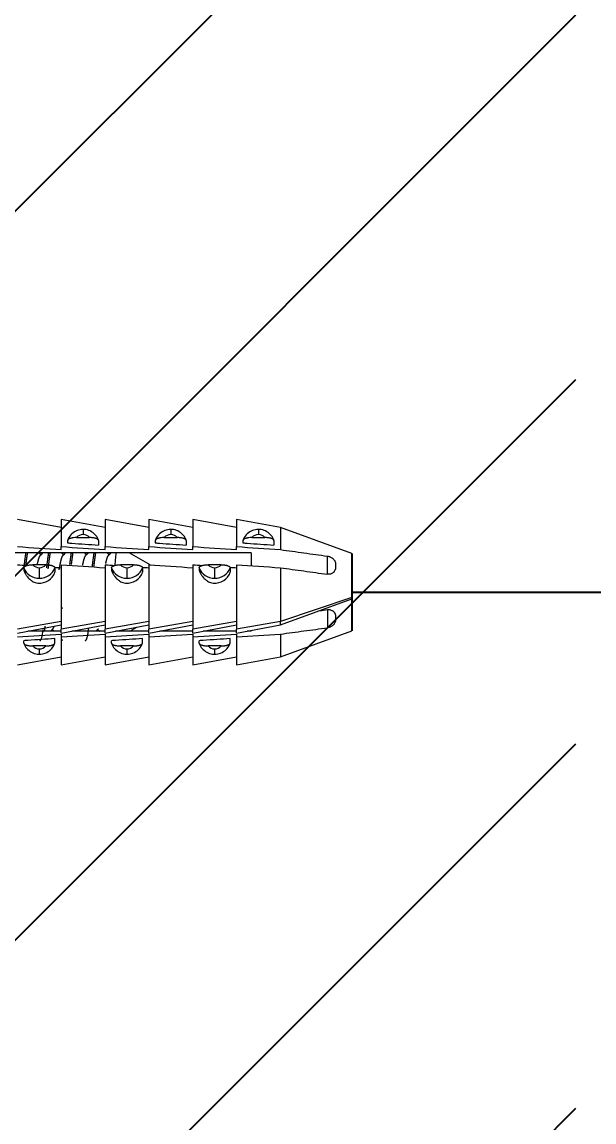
# Model space of a CAD drawing. Header units: millimetres. Extents: x 2433 to 4809, y -10272 to -6912.
# Drawn here: x 4404.2 to 4439.5, y -8246.1 to -8178.3 of the extents above; entities that cross this region are included whole.
import ezdxf

# ---------------------------------------------------------------- set-up
doc = ezdxf.new("R2010")
doc.units = ezdxf.units.MM
doc.layers.add('DIM', color=3, linetype='Continuous', lineweight=13)
doc.layers.add('hatch', color=2, linetype='Continuous')
doc.styles.add('ARIAL', font='arial.ttf')
doc.dimstyles.get("Standard").update_dxf_attribs({"dimtxt": 15, "dimasz": 15, "dimexe": 0.18, "dimexo": 0.0625, "dimgap": 4, "dimtad": 0, "dimtih": 1, "dimtoh": 1, "dimdec": 1, "dimdsep": 46, "dimtxsty": 'ARIAL', "dimcen": 0, "dimclrd": 3, "dimclre": 3, "dimclrt": 3, "dimadec": 0, "dimazin": 0, "dimtfac": 1, "dimtdec": 1, "dimtofl": 0, "dimtmove": 0, "dimatfit": 3, "dimfxl": 1, "dimtolj": 1, "dimtzin": 0, "dimarcsym": 0})

# ---------------------------------------------------------------- blocks, each defined once
blk = doc.blocks.new('*D51')
at = {"layer": 'Defpoints', "color": 0, "transparency": 16777216}
for p in [(4424.561, -8213.415), (4374.659, -9105.467), (4571.19, -9105.467)]:
    blk.add_point(p, dxfattribs=at)
at = {"layer": 'DIM', "color": 3, "lineweight": -2, "transparency": 16777216}
for p, q in [((4424.624, -8213.415), (4571.37, -8213.415)), ((4571.19, -8231.415), (4571.19, -8645.251)), ((4571.19, -9087.467), (4571.19, -8673.632)), ((4374.721, -9105.467), (4571.37, -9105.467))]:
    blk.add_line(p, q, dxfattribs=at)
at = {"layer": 'DIM', "color": 3, "transparency": 16777216}
for points in [[(4568.19, -8231.415), (4574.19, -8231.415), (4571.19, -8213.415)], [(4568.19, -9087.467), (4574.19, -9087.467), (4571.19, -9105.467)]]:
    blk.add_solid(points, dxfattribs=at)
at = {"layer": 'DIM', "color": 3, "transparency": 16777216, "insert": (4571.19, -8659.441), "char_height": 18, "attachment_point": 5, "style": 'ARIAL'}
blk.add_mtext('\\A1;892', dxfattribs=at)

msp = doc.modelspace()

# ---------------------------------------------------------------- hatches: boundary and pattern name
at = {"layer": 'hatch'}
h = msp.add_hatch(dxfattribs=at)
h.set_pattern_fill('ANSI31', color=256, scale=5)
h.set_pattern_definition([(45, (-10748.396, -4416.275), (-11.22532, 11.22532), [])])
h.paths.add_polyline_path([(4388.361, -9950.155), (4438.361, -9950.155), (4438.361, -7879.589), (4388.361, -7879.589)])

# ---------------------------------------------------------------- linework, layer by layer
at = {"linetype": 'Continuous', "lineweight": 18, "extrusion": (-1, -2.22045e-16, 0)}
for p, q in [((4406.661, -8209.437), (4403.961, -8208.937)), ((4406.661, -8208.937), (4406.661, -8210.612)), ((4409.361, -8209.437), (4406.661, -8208.937)), ((4409.361, -8208.937), (4409.361, -8210.612)), ((4412.061, -8209.437), (4409.361, -8208.937)), ((4412.061, -8208.937), (4412.061, -8210.612)), ((4414.761, -8209.437), (4412.061, -8208.937)), ((4414.761, -8208.937), (4414.761, -8210.612)), ((4417.461, -8209.437), (4414.761, -8208.937)), ((4417.461, -8208.937), (4417.461, -8210.612)), ((4420.161, -8209.437), (4417.461, -8208.937)), ((4420.161, -8209.437), (4420.161, -8210.799)), ((4424.561, -8211.037), (4420.161, -8209.437)), ((4407.611, -8210.057), (4408.411, -8210.057)), ((4413.011, -8210.057), (4413.811, -8210.057)), ((4418.411, -8210.057), (4419.211, -8210.057)), ((4406.661, -8210.799), (4406.661, -8210.612)), ((4407.057, -8210.241), (4407.057, -8210.385)), ((4408.965, -8210.241), (4408.965, -8210.52)), ((4409.361, -8210.799), (4409.361, -8210.612)), ((4412.061, -8210.799), (4412.061, -8210.612)), ((4412.457, -8210.241), (4412.457, -8210.385)), ((4414.365, -8210.241), (4414.365, -8210.52)), ((4414.761, -8210.799), (4414.761, -8210.612)), ((4417.461, -8210.799), (4417.461, -8210.612)), ((4417.857, -8210.241), (4417.857, -8210.385)), ((4419.765, -8210.241), (4419.765, -8210.52)), ((4418.361, -8210.987), (4395.361, -8210.987)), ((4412.143, -8211.734), (4410.85, -8210.987)), ((4418.361, -8210.987), (4418.361, -8211.79)), ((4424.561, -8213.739), (4424.561, -8211.037)), ((4404.357, -8211.915), (4404.357, -8212.059)), ((4405.711, -8211.731), (4404.911, -8211.731)), ((4406.265, -8211.915), (4406.265, -8212.194)), ((4406.661, -8211.728), (4406.661, -8215.692)), ((4409.361, -8211.728), (4409.361, -8215.692)), ((4409.757, -8211.915), (4409.757, -8212.059)), ((4411.111, -8211.731), (4410.311, -8211.731)), ((4411.665, -8211.915), (4411.665, -8212.194)), ((4412.061, -8211.728), (4412.061, -8215.692)), ((4414.761, -8211.728), (4414.761, -8215.692)), ((4415.157, -8211.915), (4415.157, -8212.059)), ((4416.511, -8211.731), (4415.711, -8211.731)), ((4417.065, -8211.915), (4417.065, -8212.194)), ((4417.461, -8211.728), (4417.461, -8215.692)), ((4420.161, -8211.915), (4420.161, -8215.227)), ((4423.561, -8211.697), (4423.561, -8211.883)), ((4420.161, -8215.437), (4424.561, -8213.837)), ((4424.561, -8213.739), (4424.561, -8213.837)), ((4424.561, -8215.793), (4424.561, -8213.837)), ((4403.961, -8215.937), (4406.661, -8215.437)), ((4406.661, -8215.937), (4409.361, -8215.437)), ((4409.361, -8215.937), (4412.061, -8215.437)), ((4412.061, -8215.937), (4414.761, -8215.437)), ((4414.761, -8215.937), (4417.461, -8215.437)), ((4417.461, -8215.937), (4420.161, -8215.437)), ((4420.161, -8215.437), (4420.161, -8215.227)), ((4423.561, -8214.927), (4423.561, -8215.113)), ((4406.661, -8215.818), (4404.606, -8215.818)), ((4406.661, -8215.937), (4406.661, -8215.692)), ((4406.661, -8216), (4406.661, -8216.181)), ((4406.661, -8216.181), (4406.661, -8217.893)), ((4409.361, -8215.818), (4407.305, -8215.818)), ((4409.361, -8215.937), (4409.361, -8215.692)), ((4409.361, -8216), (4409.361, -8216.181)), ((4409.361, -8216.181), (4409.361, -8217.893)), ((4412.061, -8215.818), (4410.005, -8215.818)), ((4410.894, -8215.818), (4411.313, -8215.576)), ((4412.061, -8215.937), (4412.061, -8215.692)), ((4412.061, -8216), (4412.061, -8216.181)), ((4412.061, -8216.181), (4412.061, -8217.893)), ((4414.761, -8215.818), (4412.705, -8215.818)), ((4414.761, -8215.937), (4414.761, -8215.692)), ((4414.761, -8216), (4414.761, -8216.181)), ((4414.761, -8216.181), (4414.761, -8217.893)), ((4417.461, -8215.818), (4415.405, -8215.818)), ((4417.461, -8215.937), (4417.461, -8215.692)), ((4417.461, -8216), (4417.461, -8216.181)), ((4417.461, -8216.181), (4417.461, -8217.893)), ((4418.361, -8215.818), (4418.105, -8215.818)), ((4418.361, -8215.818), (4418.361, -8215.77)), ((4420.161, -8217.393), (4424.561, -8215.793)), ((4420.161, -8216), (4420.161, -8217.393)), ((4404.357, -8216.551), (4404.357, -8216.411)), ((4405.711, -8216.729), (4404.911, -8216.729)), ((4406.265, -8216.551), (4406.265, -8216.28)), ((4409.757, -8216.551), (4409.757, -8216.411)), ((4411.111, -8216.729), (4410.311, -8216.729)), ((4411.665, -8216.551), (4411.665, -8216.28)), ((4415.157, -8216.551), (4415.157, -8216.411)), ((4416.511, -8216.729), (4415.711, -8216.729)), ((4417.065, -8216.551), (4417.065, -8216.28)), ((4403.961, -8217.893), (4406.661, -8217.393)), ((4406.661, -8217.893), (4409.361, -8217.393)), ((4409.361, -8217.893), (4412.061, -8217.393)), ((4412.061, -8217.893), (4414.761, -8217.393)), ((4414.761, -8217.893), (4417.461, -8217.393)), ((4417.461, -8217.893), (4420.161, -8217.393))]:
    msp.add_line(p, q, dxfattribs=at)
at = {"linetype": 'Continuous', "lineweight": 13, "extrusion": (-1, -2.22045e-16, 0)}
for p, q in [((4408.011, -8209.555), (4408.011, -8209.871)), ((4413.411, -8209.555), (4413.411, -8209.871)), ((4418.811, -8209.555), (4418.811, -8209.871)), ((4423.061, -8212.315), (4423.061, -8211.199)), ((4405.311, -8211.917), (4405.311, -8212.566)), ((4410.711, -8211.917), (4410.711, -8212.566)), ((4416.111, -8211.917), (4416.111, -8212.566)), ((4424.561, -8213.739), (4420.161, -8215.227)), ((4423.061, -8214.491), (4423.061, -8215.613)), ((4406.661, -8215.227), (4403.961, -8215.692)), ((4409.361, -8215.227), (4406.661, -8215.692)), ((4412.061, -8215.227), (4409.361, -8215.692)), ((4414.761, -8215.227), (4412.061, -8215.692)), ((4417.461, -8215.227), (4414.761, -8215.692)), ((4420.161, -8215.227), (4417.461, -8215.692)), ((4405.311, -8216.916), (4405.311, -8217.238)), ((4410.711, -8216.916), (4410.711, -8217.238)), ((4416.111, -8216.916), (4416.111, -8217.238))]:
    msp.add_line(p, q, dxfattribs=at)
at = {"color": 6}
msp.add_line((4424.561, -8211.037), (4424.561, -8215.793), dxfattribs=at)
at = {"linetype": 'Continuous', "lineweight": 13}
for centre, major_axis, ratio, start_param, end_param in [((4408.011, -8210.336), (-0.5, 0), 0.930053, 4.712389, 5.639684), ((4408.011, -8210.336), (-0.5, 0), 0.930053, 3.785094, 4.712389), ((4413.411, -8210.336), (-0.5, 0), 0.930053, 4.712389, 5.639684), ((4413.411, -8210.336), (-0.5, 0), 0.930053, 3.785094, 4.712389), ((4418.811, -8210.336), (-0.5, 0), 0.930053, 4.712389, 5.639684), ((4418.811, -8210.336), (-0.5, 0), 0.930053, 3.785094, 4.712389), ((4405.311, -8211.452), (-0.5, 0), 0.930053, 0.643501, 1.570796), ((4405.311, -8211.452), (-0.5, 0), 0.930053, 1.570796, 2.498092), ((4410.711, -8211.452), (-0.5, 0), 0.930053, 0.643501, 1.570796), ((4410.711, -8211.452), (-0.5, 0), 0.930053, 1.570796, 2.498092), ((4416.111, -8211.452), (-0.5, 0), 0.930053, 0.643501, 1.570796), ((4416.111, -8211.452), (-0.5, 0), 0.930053, 1.570796, 2.498092), ((4405.311, -8216.449), (0.5, 0), 0.934495, 3.785094, 4.712389), ((4405.311, -8216.449), (0.5, 0), 0.934495, 4.712389, 5.639684), ((4410.711, -8216.449), (0.5, 0), 0.934495, 3.785094, 4.712389), ((4410.711, -8216.449), (0.5, 0), 0.934495, 4.712389, 5.639684), ((4416.111, -8216.449), (0.5, 0), 0.934495, 3.785094, 4.712389), ((4416.111, -8216.449), (0.5, 0), 0.934495, 4.712389, 5.639684)]:
    msp.add_ellipse(centre, major_axis=major_axis, ratio=ratio, start_param=start_param, end_param=end_param, dxfattribs=at)
at = {"linetype": 'Continuous', "lineweight": 18}
for centre, major_axis, start_param, end_param in [((4405.311, -8211.636), (1, 0), 3.446285, 4.712389), ((4405.311, -8211.636), (1, 0), 4.712389, 5.978493), ((4410.711, -8211.636), (1, 0), 3.446285, 4.712389), ((4410.711, -8211.636), (1, 0), 4.712389, 5.978493), ((4416.111, -8211.636), (1, 0), 3.446285, 4.712389), ((4416.111, -8211.636), (1, 0), 4.712389, 5.978493), ((4405.311, -8211.93), (-1, 0), 1.316173, 2.673058), ((4410.711, -8211.93), (-1, 0), 1.316173, 2.673058), ((4416.111, -8211.93), (-1, 0), 1.316173, 2.673058)]:
    msp.add_ellipse(centre, major_axis=major_axis, ratio=0.930053, start_param=start_param, end_param=end_param, dxfattribs=at)
for points, knots in [([(4407.611, -8210.057), (4407.542, -8210.057), (4407.473, -8210.06), (4407.391, -8210.07), (4407.375, -8210.073), (4407.343, -8210.078), (4407.312, -8210.084), (4407.282, -8210.09), (4407.261, -8210.096), (4407.254, -8210.098), (4407.24, -8210.102), (4407.234, -8210.104), (4407.201, -8210.114), (4407.177, -8210.123), (4407.146, -8210.139), (4407.136, -8210.144), (4407.122, -8210.152), (4407.118, -8210.155), (4407.11, -8210.161), (4407.106, -8210.163), (4407.088, -8210.178), (4407.076, -8210.19), (4407.065, -8210.209), (4407.062, -8210.215), (4407.058, -8210.228), (4407.057, -8210.234), (4407.057, -8210.241)], [0, 0, 0, 0, 0.25, 0.25, 0.3125, 0.3125, 0.375, 0.4375, 0.4375, 0.46875, 0.46875, 0.5, 0.5, 0.625, 0.625, 0.6875, 0.6875, 0.71875, 0.71875, 0.75, 0.75, 0.875, 0.875, 0.9375, 0.9375, 1, 1, 1, 1]), ([(4408.011, -8209.555), (4407.88, -8209.556), (4407.633, -8209.601), (4407.298, -8209.806), (4407.126, -8210.047), (4407.069, -8210.196), (4407.058, -8210.227)], [0, 0, 0, 0, 0.300257, 0.610351, 0.919568, 1, 1, 1, 1]), ([(4408.964, -8210.227), (4408.925, -8210.113), (4408.814, -8209.91), (4408.535, -8209.671), (4408.246, -8209.569), (4408.068, -8209.555), (4408.011, -8209.555)], [0, 0, 0, 0, 0.280795, 0.569643, 0.864674, 1, 1, 1, 1]), ([(4408.965, -8210.241), (4408.965, -8210.228), (4408.961, -8210.215), (4408.95, -8210.196), (4408.946, -8210.19), (4408.934, -8210.178), (4408.928, -8210.172), (4408.906, -8210.155), (4408.888, -8210.144), (4408.862, -8210.131), (4408.856, -8210.129), (4408.845, -8210.124), (4408.828, -8210.117), (4408.797, -8210.106), (4408.77, -8210.098), (4408.741, -8210.091), (4408.726, -8210.087), (4408.681, -8210.078), (4408.649, -8210.073), (4408.6, -8210.066), (4408.583, -8210.065), (4408.549, -8210.062), (4408.532, -8210.061), (4408.481, -8210.058), (4408.446, -8210.057), (4408.411, -8210.057)], [0, 0, 0, 0, 0.125, 0.125, 0.1875, 0.1875, 0.25, 0.25, 0.375, 0.375, 0.40625, 0.40625, 0.4375, 0.5, 0.5625, 0.5625, 0.625, 0.625, 0.75, 0.75, 0.8125, 0.8125, 0.875, 0.875, 1, 1, 1, 1]), ([(4413.011, -8210.057), (4412.942, -8210.057), (4412.873, -8210.06), (4412.791, -8210.07), (4412.775, -8210.073), (4412.743, -8210.078), (4412.712, -8210.084), (4412.682, -8210.09), (4412.661, -8210.096), (4412.654, -8210.098), (4412.64, -8210.102), (4412.634, -8210.104), (4412.601, -8210.114), (4412.577, -8210.123), (4412.546, -8210.139), (4412.536, -8210.144), (4412.522, -8210.152), (4412.518, -8210.155), (4412.51, -8210.161), (4412.506, -8210.163), (4412.488, -8210.178), (4412.476, -8210.19), (4412.465, -8210.209), (4412.462, -8210.215), (4412.458, -8210.228), (4412.457, -8210.234), (4412.457, -8210.241)], [0, 0, 0, 0, 0.25, 0.25, 0.3125, 0.3125, 0.375, 0.4375, 0.4375, 0.46875, 0.46875, 0.5, 0.5, 0.625, 0.625, 0.6875, 0.6875, 0.71875, 0.71875, 0.75, 0.75, 0.875, 0.875, 0.9375, 0.9375, 1, 1, 1, 1]), ([(4413.411, -8209.555), (4413.28, -8209.556), (4413.033, -8209.601), (4412.698, -8209.806), (4412.526, -8210.047), (4412.469, -8210.196), (4412.458, -8210.227)], [0, 0, 0, 0, 0.300257, 0.610351, 0.919568, 1, 1, 1, 1]), ([(4414.364, -8210.227), (4414.325, -8210.113), (4414.214, -8209.91), (4413.935, -8209.671), (4413.646, -8209.569), (4413.468, -8209.555), (4413.411, -8209.555)], [0, 0, 0, 0, 0.280795, 0.569643, 0.864674, 1, 1, 1, 1]), ([(4414.365, -8210.241), (4414.365, -8210.228), (4414.361, -8210.215), (4414.35, -8210.196), (4414.346, -8210.19), (4414.334, -8210.178), (4414.328, -8210.172), (4414.306, -8210.155), (4414.288, -8210.144), (4414.262, -8210.131), (4414.256, -8210.129), (4414.245, -8210.124), (4414.228, -8210.117), (4414.197, -8210.106), (4414.17, -8210.098), (4414.141, -8210.091), (4414.126, -8210.087), (4414.081, -8210.078), (4414.049, -8210.073), (4414, -8210.066), (4413.983, -8210.065), (4413.949, -8210.062), (4413.932, -8210.061), (4413.881, -8210.058), (4413.846, -8210.057), (4413.811, -8210.057)], [0, 0, 0, 0, 0.125, 0.125, 0.1875, 0.1875, 0.25, 0.25, 0.375, 0.375, 0.40625, 0.40625, 0.4375, 0.5, 0.5625, 0.5625, 0.625, 0.625, 0.75, 0.75, 0.8125, 0.8125, 0.875, 0.875, 1, 1, 1, 1]), ([(4418.411, -8210.057), (4418.342, -8210.057), (4418.273, -8210.06), (4418.191, -8210.07), (4418.175, -8210.073), (4418.143, -8210.078), (4418.112, -8210.084), (4418.082, -8210.09), (4418.061, -8210.096), (4418.054, -8210.098), (4418.04, -8210.102), (4418.034, -8210.104), (4418.001, -8210.114), (4417.977, -8210.123), (4417.946, -8210.139), (4417.936, -8210.144), (4417.922, -8210.152), (4417.918, -8210.155), (4417.91, -8210.161), (4417.906, -8210.163), (4417.888, -8210.178), (4417.876, -8210.19), (4417.865, -8210.209), (4417.862, -8210.215), (4417.858, -8210.228), (4417.857, -8210.234), (4417.857, -8210.241)], [0, 0, 0, 0, 0.25, 0.25, 0.3125, 0.3125, 0.375, 0.4375, 0.4375, 0.46875, 0.46875, 0.5, 0.5, 0.625, 0.625, 0.6875, 0.6875, 0.71875, 0.71875, 0.75, 0.75, 0.875, 0.875, 0.9375, 0.9375, 1, 1, 1, 1]), ([(4418.811, -8209.555), (4418.68, -8209.556), (4418.433, -8209.601), (4418.098, -8209.806), (4417.926, -8210.047), (4417.869, -8210.196), (4417.858, -8210.227)], [0, 0, 0, 0, 0.300257, 0.610351, 0.919568, 1, 1, 1, 1]), ([(4419.764, -8210.227), (4419.725, -8210.113), (4419.614, -8209.91), (4419.335, -8209.671), (4419.046, -8209.569), (4418.868, -8209.555), (4418.811, -8209.555)], [0, 0, 0, 0, 0.280795, 0.569643, 0.864674, 1, 1, 1, 1]), ([(4419.765, -8210.241), (4419.765, -8210.228), (4419.761, -8210.215), (4419.75, -8210.196), (4419.746, -8210.19), (4419.734, -8210.178), (4419.728, -8210.172), (4419.706, -8210.155), (4419.688, -8210.144), (4419.662, -8210.131), (4419.656, -8210.129), (4419.645, -8210.124), (4419.628, -8210.117), (4419.597, -8210.106), (4419.57, -8210.098), (4419.541, -8210.091), (4419.526, -8210.087), (4419.481, -8210.078), (4419.449, -8210.073), (4419.4, -8210.066), (4419.383, -8210.065), (4419.349, -8210.062), (4419.332, -8210.061), (4419.281, -8210.058), (4419.246, -8210.057), (4419.211, -8210.057)], [0, 0, 0, 0, 0.125, 0.125, 0.1875, 0.1875, 0.25, 0.25, 0.375, 0.375, 0.40625, 0.40625, 0.4375, 0.5, 0.5625, 0.5625, 0.625, 0.625, 0.75, 0.75, 0.8125, 0.8125, 0.875, 0.875, 1, 1, 1, 1]), ([(4407.057, -8210.385), (4407.142, -8210.391), (4407.227, -8210.397), (4407.863, -8210.442), (4408.414, -8210.481), (4408.965, -8210.52)], [0, 0, 0, 0, 0.133394, 0.133394, 1, 1, 1, 1]), ([(4412.457, -8210.385), (4412.542, -8210.391), (4412.627, -8210.397), (4413.263, -8210.442), (4413.814, -8210.481), (4414.365, -8210.52)], [0, 0, 0, 0, 0.133394, 0.133394, 1, 1, 1, 1]), ([(4417.857, -8210.385), (4417.942, -8210.391), (4418.027, -8210.397), (4418.663, -8210.442), (4419.214, -8210.481), (4419.765, -8210.52)], [0, 0, 0, 0, 0.133394, 0.133394, 1, 1, 1, 1]), ([(4420.161, -8210.799), (4420.645, -8210.865), (4421.129, -8210.931), (4422.096, -8211.064), (4422.579, -8211.131), (4423.061, -8211.199)], [0, 0, 0, 0, 0.5, 0.5, 1, 1, 1, 1]), ([(4410.03, -8210.987), (4410.029, -8210.992), (4410.029, -8210.998), (4410.024, -8211.042), (4410.019, -8211.083), (4410.006, -8211.212), (4409.997, -8211.305), (4409.985, -8211.432), (4409.983, -8211.457), (4409.979, -8211.51), (4409.976, -8211.536), (4409.969, -8211.616), (4409.964, -8211.681), (4409.958, -8211.748), (4409.957, -8211.759)], [0, 0, 0, 0, 0.025694, 0.025694, 0.213241, 0.213241, 0.588334, 0.588334, 0.682108, 0.682108, 0.775881, 0.775881, 0.963428, 1, 1, 1, 1]), ([(4423.061, -8211.199), (4423.093, -8211.203), (4423.124, -8211.21), (4423.17, -8211.224), (4423.186, -8211.229), (4423.217, -8211.241), (4423.232, -8211.247), (4423.277, -8211.268), (4423.306, -8211.284), (4423.347, -8211.312), (4423.36, -8211.322), (4423.386, -8211.343), (4423.399, -8211.353), (4423.434, -8211.387), (4423.455, -8211.411), (4423.479, -8211.444), (4423.484, -8211.451), (4423.492, -8211.464), (4423.505, -8211.484), (4423.523, -8211.519), (4423.534, -8211.547), (4423.544, -8211.577), (4423.548, -8211.592), (4423.558, -8211.637), (4423.561, -8211.667), (4423.561, -8211.697)], [0, 0, 0, 0, 0.125, 0.125, 0.1875, 0.1875, 0.25, 0.25, 0.375, 0.375, 0.4375, 0.4375, 0.5, 0.5, 0.625, 0.625, 0.65625, 0.65625, 0.6875, 0.75, 0.8125, 0.8125, 0.875, 0.875, 1, 1, 1, 1]), ([(4404.357, -8211.915), (4404.357, -8211.902), (4404.361, -8211.889), (4404.372, -8211.871), (4404.377, -8211.864), (4404.388, -8211.852), (4404.395, -8211.846), (4404.417, -8211.829), (4404.434, -8211.818), (4404.461, -8211.805), (4404.466, -8211.803), (4404.477, -8211.798), (4404.495, -8211.791), (4404.526, -8211.78), (4404.553, -8211.772), (4404.582, -8211.765), (4404.596, -8211.761), (4404.642, -8211.752), (4404.673, -8211.747), (4404.723, -8211.741), (4404.74, -8211.739), (4404.773, -8211.736), (4404.79, -8211.735), (4404.842, -8211.732), (4404.876, -8211.731), (4404.911, -8211.731)], [0, 0, 0, 0, 0.125, 0.125, 0.1875, 0.1875, 0.25, 0.25, 0.375, 0.375, 0.40625, 0.40625, 0.4375, 0.5, 0.5625, 0.5625, 0.625, 0.625, 0.75, 0.75, 0.8125, 0.8125, 0.875, 0.875, 1, 1, 1, 1]), ([(4404.357, -8212.059), (4404.37, -8212.103), (4404.386, -8212.146), (4404.422, -8212.229), (4404.442, -8212.269), (4404.475, -8212.328), (4404.487, -8212.348), (4404.512, -8212.386), (4404.525, -8212.405), (4404.564, -8212.46), (4404.593, -8212.495), (4404.653, -8212.561), (4404.685, -8212.593), (4404.735, -8212.637), (4404.752, -8212.652), (4404.788, -8212.68), (4404.806, -8212.693), (4404.861, -8212.731), (4404.898, -8212.754), (4404.977, -8212.796), (4405.017, -8212.814), (4405.059, -8212.83)], [0, 0, 0, 0, 0.125, 0.125, 0.25, 0.25, 0.3125, 0.3125, 0.375, 0.375, 0.5, 0.5, 0.625, 0.625, 0.6875, 0.6875, 0.75, 0.75, 0.875, 0.875, 1, 1, 1, 1]), ([(4405.711, -8211.731), (4405.781, -8211.731), (4405.849, -8211.734), (4405.932, -8211.744), (4405.948, -8211.747), (4405.98, -8211.752), (4406.011, -8211.758), (4406.04, -8211.764), (4406.061, -8211.77), (4406.068, -8211.772), (4406.082, -8211.776), (4406.089, -8211.778), (4406.122, -8211.788), (4406.146, -8211.798), (4406.177, -8211.813), (4406.187, -8211.818), (4406.2, -8211.826), (4406.205, -8211.829), (4406.213, -8211.835), (4406.217, -8211.837), (4406.235, -8211.852), (4406.246, -8211.864), (4406.258, -8211.883), (4406.26, -8211.889), (4406.264, -8211.902), (4406.265, -8211.908), (4406.265, -8211.915)], [0, 0, 0, 0, 0.25, 0.25, 0.3125, 0.3125, 0.375, 0.4375, 0.4375, 0.46875, 0.46875, 0.5, 0.5, 0.625, 0.625, 0.6875, 0.6875, 0.71875, 0.71875, 0.75, 0.75, 0.875, 0.875, 0.9375, 0.9375, 1, 1, 1, 1]), ([(4409.757, -8211.915), (4409.757, -8211.902), (4409.761, -8211.889), (4409.772, -8211.871), (4409.777, -8211.864), (4409.788, -8211.852), (4409.795, -8211.846), (4409.817, -8211.829), (4409.834, -8211.818), (4409.861, -8211.805), (4409.866, -8211.803), (4409.877, -8211.798), (4409.895, -8211.791), (4409.926, -8211.78), (4409.953, -8211.772), (4409.982, -8211.765), (4409.996, -8211.761), (4410.042, -8211.752), (4410.073, -8211.747), (4410.123, -8211.741), (4410.14, -8211.739), (4410.173, -8211.736), (4410.19, -8211.735), (4410.242, -8211.732), (4410.276, -8211.731), (4410.311, -8211.731)], [0, 0, 0, 0, 0.125, 0.125, 0.1875, 0.1875, 0.25, 0.25, 0.375, 0.375, 0.40625, 0.40625, 0.4375, 0.5, 0.5625, 0.5625, 0.625, 0.625, 0.75, 0.75, 0.8125, 0.8125, 0.875, 0.875, 1, 1, 1, 1]), ([(4409.757, -8212.059), (4409.77, -8212.103), (4409.786, -8212.146), (4409.822, -8212.229), (4409.842, -8212.269), (4409.875, -8212.328), (4409.887, -8212.348), (4409.912, -8212.386), (4409.925, -8212.405), (4409.964, -8212.46), (4409.993, -8212.495), (4410.053, -8212.561), (4410.085, -8212.593), (4410.135, -8212.637), (4410.152, -8212.652), (4410.188, -8212.68), (4410.206, -8212.693), (4410.261, -8212.731), (4410.298, -8212.754), (4410.377, -8212.796), (4410.417, -8212.814), (4410.459, -8212.83)], [0, 0, 0, 0, 0.125, 0.125, 0.25, 0.25, 0.3125, 0.3125, 0.375, 0.375, 0.5, 0.5, 0.625, 0.625, 0.6875, 0.6875, 0.75, 0.75, 0.875, 0.875, 1, 1, 1, 1]), ([(4411.111, -8211.731), (4411.181, -8211.731), (4411.249, -8211.734), (4411.332, -8211.744), (4411.348, -8211.747), (4411.38, -8211.752), (4411.411, -8211.758), (4411.44, -8211.764), (4411.461, -8211.77), (4411.468, -8211.772), (4411.482, -8211.776), (4411.489, -8211.778), (4411.522, -8211.788), (4411.546, -8211.798), (4411.577, -8211.813), (4411.587, -8211.818), (4411.6, -8211.826), (4411.605, -8211.829), (4411.613, -8211.835), (4411.617, -8211.837), (4411.635, -8211.852), (4411.646, -8211.864), (4411.658, -8211.883), (4411.66, -8211.889), (4411.664, -8211.902), (4411.665, -8211.908), (4411.665, -8211.915)], [0, 0, 0, 0, 0.25, 0.25, 0.3125, 0.3125, 0.375, 0.4375, 0.4375, 0.46875, 0.46875, 0.5, 0.5, 0.625, 0.625, 0.6875, 0.6875, 0.71875, 0.71875, 0.75, 0.75, 0.875, 0.875, 0.9375, 0.9375, 1, 1, 1, 1]), ([(4415.157, -8211.915), (4415.157, -8211.902), (4415.161, -8211.889), (4415.172, -8211.871), (4415.177, -8211.864), (4415.188, -8211.852), (4415.195, -8211.846), (4415.217, -8211.829), (4415.234, -8211.818), (4415.261, -8211.805), (4415.266, -8211.803), (4415.277, -8211.798), (4415.295, -8211.791), (4415.326, -8211.78), (4415.353, -8211.772), (4415.382, -8211.765), (4415.396, -8211.761), (4415.442, -8211.752), (4415.473, -8211.747), (4415.523, -8211.741), (4415.54, -8211.739), (4415.573, -8211.736), (4415.59, -8211.735), (4415.642, -8211.732), (4415.676, -8211.731), (4415.711, -8211.731)], [0, 0, 0, 0, 0.125, 0.125, 0.1875, 0.1875, 0.25, 0.25, 0.375, 0.375, 0.40625, 0.40625, 0.4375, 0.5, 0.5625, 0.5625, 0.625, 0.625, 0.75, 0.75, 0.8125, 0.8125, 0.875, 0.875, 1, 1, 1, 1]), ([(4415.157, -8212.059), (4415.17, -8212.103), (4415.186, -8212.146), (4415.222, -8212.229), (4415.242, -8212.269), (4415.275, -8212.328), (4415.287, -8212.348), (4415.312, -8212.386), (4415.325, -8212.405), (4415.364, -8212.46), (4415.393, -8212.495), (4415.453, -8212.561), (4415.485, -8212.593), (4415.535, -8212.637), (4415.552, -8212.652), (4415.588, -8212.68), (4415.606, -8212.693), (4415.661, -8212.731), (4415.698, -8212.754), (4415.777, -8212.796), (4415.817, -8212.814), (4415.859, -8212.83)], [0, 0, 0, 0, 0.125, 0.125, 0.25, 0.25, 0.3125, 0.3125, 0.375, 0.375, 0.5, 0.5, 0.625, 0.625, 0.6875, 0.6875, 0.75, 0.75, 0.875, 0.875, 1, 1, 1, 1]), ([(4416.511, -8211.731), (4416.581, -8211.731), (4416.649, -8211.734), (4416.732, -8211.744), (4416.748, -8211.747), (4416.78, -8211.752), (4416.811, -8211.758), (4416.84, -8211.764), (4416.861, -8211.77), (4416.868, -8211.772), (4416.882, -8211.776), (4416.889, -8211.778), (4416.922, -8211.788), (4416.946, -8211.798), (4416.977, -8211.813), (4416.987, -8211.818), (4417, -8211.826), (4417.005, -8211.829), (4417.013, -8211.835), (4417.017, -8211.837), (4417.035, -8211.852), (4417.046, -8211.864), (4417.058, -8211.883), (4417.06, -8211.889), (4417.064, -8211.902), (4417.065, -8211.908), (4417.065, -8211.915)], [0, 0, 0, 0, 0.25, 0.25, 0.3125, 0.3125, 0.375, 0.4375, 0.4375, 0.46875, 0.46875, 0.5, 0.5, 0.625, 0.625, 0.6875, 0.6875, 0.71875, 0.71875, 0.75, 0.75, 0.875, 0.875, 0.9375, 0.9375, 1, 1, 1, 1]), ([(4420.161, -8211.915), (4420.645, -8211.981), (4421.129, -8212.047), (4422.096, -8212.18), (4422.579, -8212.247), (4423.061, -8212.315)], [0, 0, 0, 0, 0.5, 0.5, 1, 1, 1, 1]), ([(4423.561, -8211.883), (4423.561, -8211.915), (4423.558, -8211.946), (4423.548, -8211.992), (4423.544, -8212.007), (4423.534, -8212.037), (4423.529, -8212.052), (4423.509, -8212.095), (4423.493, -8212.122), (4423.47, -8212.153), (4423.465, -8212.16), (4423.455, -8212.172), (4423.45, -8212.178), (4423.434, -8212.195), (4423.423, -8212.206), (4423.387, -8212.236), (4423.362, -8212.254), (4423.306, -8212.284), (4423.277, -8212.295), (4423.232, -8212.308), (4423.217, -8212.311), (4423.186, -8212.316), (4423.171, -8212.318), (4423.124, -8212.321), (4423.093, -8212.32), (4423.061, -8212.315)], [0, 0, 0, 0, 0.125, 0.125, 0.1875, 0.1875, 0.25, 0.25, 0.375, 0.375, 0.40625, 0.40625, 0.4375, 0.4375, 0.5, 0.5, 0.625, 0.625, 0.75, 0.75, 0.8125, 0.8125, 0.875, 0.875, 1, 1, 1, 1]), ([(4423.061, -8214.491), (4423.093, -8214.487), (4423.124, -8214.486), (4423.17, -8214.489), (4423.186, -8214.491), (4423.217, -8214.496), (4423.232, -8214.499), (4423.277, -8214.512), (4423.306, -8214.524), (4423.347, -8214.546), (4423.36, -8214.554), (4423.386, -8214.572), (4423.399, -8214.582), (4423.434, -8214.612), (4423.455, -8214.635), (4423.479, -8214.667), (4423.484, -8214.674), (4423.492, -8214.687), (4423.505, -8214.707), (4423.523, -8214.742), (4423.534, -8214.771), (4423.544, -8214.801), (4423.548, -8214.817), (4423.558, -8214.863), (4423.561, -8214.895), (4423.561, -8214.927)], [0, 0, 0, 0, 0.125, 0.125, 0.1875, 0.1875, 0.25, 0.25, 0.375, 0.375, 0.4375, 0.4375, 0.5, 0.5, 0.625, 0.625, 0.65625, 0.65625, 0.6875, 0.75, 0.8125, 0.8125, 0.875, 0.875, 1, 1, 1, 1]), ([(4423.561, -8215.113), (4423.561, -8215.144), (4423.558, -8215.174), (4423.548, -8215.219), (4423.544, -8215.234), (4423.534, -8215.263), (4423.529, -8215.278), (4423.509, -8215.321), (4423.493, -8215.348), (4423.47, -8215.38), (4423.465, -8215.387), (4423.455, -8215.399), (4423.45, -8215.406), (4423.434, -8215.424), (4423.423, -8215.436), (4423.387, -8215.47), (4423.362, -8215.49), (4423.306, -8215.528), (4423.277, -8215.544), (4423.232, -8215.565), (4423.217, -8215.571), (4423.186, -8215.583), (4423.171, -8215.588), (4423.124, -8215.602), (4423.093, -8215.608), (4423.061, -8215.613)], [0, 0, 0, 0, 0.125, 0.125, 0.1875, 0.1875, 0.25, 0.25, 0.375, 0.375, 0.40625, 0.40625, 0.4375, 0.4375, 0.5, 0.5, 0.625, 0.625, 0.75, 0.75, 0.8125, 0.8125, 0.875, 0.875, 1, 1, 1, 1]), ([(4420.161, -8216), (4420.645, -8215.936), (4421.129, -8215.872), (4422.096, -8215.743), (4422.579, -8215.678), (4423.061, -8215.613)], [0, 0, 0, 0, 0.5, 0.5, 1, 1, 1, 1]), ([(4406.265, -8216.28), (4405.714, -8216.318), (4405.163, -8216.356), (4404.527, -8216.4), (4404.442, -8216.405), (4404.357, -8216.411)], [0, 0, 0, 0, 0.866606, 0.866606, 1, 1, 1, 1]), ([(4404.357, -8216.551), (4404.357, -8216.564), (4404.361, -8216.576), (4404.372, -8216.594), (4404.377, -8216.6), (4404.388, -8216.612), (4404.395, -8216.618), (4404.417, -8216.634), (4404.434, -8216.645), (4404.461, -8216.657), (4404.466, -8216.66), (4404.477, -8216.664), (4404.495, -8216.671), (4404.526, -8216.682), (4404.553, -8216.69), (4404.582, -8216.697), (4404.596, -8216.7), (4404.642, -8216.709), (4404.673, -8216.714), (4404.723, -8216.72), (4404.74, -8216.722), (4404.773, -8216.725), (4404.79, -8216.726), (4404.842, -8216.729), (4404.876, -8216.729), (4404.911, -8216.729)], [0, 0, 0, 0, 0.125, 0.125, 0.1875, 0.1875, 0.25, 0.25, 0.375, 0.375, 0.40625, 0.40625, 0.4375, 0.5, 0.5625, 0.5625, 0.625, 0.625, 0.75, 0.75, 0.8125, 0.8125, 0.875, 0.875, 1, 1, 1, 1]), ([(4404.358, -8216.563), (4404.402, -8216.691), (4404.523, -8216.904), (4404.823, -8217.141), (4405.104, -8217.228), (4405.269, -8217.238), (4405.311, -8217.238)], [0, 0, 0, 0, 0.311271, 0.602146, 0.898228, 1, 1, 1, 1]), ([(4405.311, -8217.238), (4405.443, -8217.237), (4405.69, -8217.192), (4406.024, -8216.986), (4406.196, -8216.744), (4406.254, -8216.596), (4406.265, -8216.563)], [0, 0, 0, 0, 0.30059, 0.609885, 0.91828, 1, 1, 1, 1]), ([(4405.711, -8216.729), (4405.781, -8216.729), (4405.849, -8216.726), (4405.932, -8216.716), (4405.948, -8216.714), (4405.98, -8216.709), (4406.011, -8216.703), (4406.04, -8216.697), (4406.061, -8216.692), (4406.068, -8216.69), (4406.082, -8216.686), (4406.089, -8216.684), (4406.122, -8216.674), (4406.146, -8216.665), (4406.177, -8216.65), (4406.187, -8216.645), (4406.2, -8216.637), (4406.205, -8216.634), (4406.213, -8216.629), (4406.217, -8216.626), (4406.235, -8216.612), (4406.246, -8216.6), (4406.258, -8216.582), (4406.26, -8216.576), (4406.264, -8216.564), (4406.265, -8216.558), (4406.265, -8216.551)], [0, 0, 0, 0, 0.25, 0.25, 0.3125, 0.3125, 0.375, 0.4375, 0.4375, 0.46875, 0.46875, 0.5, 0.5, 0.625, 0.625, 0.6875, 0.6875, 0.71875, 0.71875, 0.75, 0.75, 0.875, 0.875, 0.9375, 0.9375, 1, 1, 1, 1]), ([(4411.665, -8216.28), (4411.114, -8216.318), (4410.563, -8216.356), (4409.927, -8216.4), (4409.842, -8216.405), (4409.757, -8216.411)], [0, 0, 0, 0, 0.866606, 0.866606, 1, 1, 1, 1]), ([(4409.757, -8216.551), (4409.757, -8216.564), (4409.761, -8216.576), (4409.772, -8216.594), (4409.777, -8216.6), (4409.788, -8216.612), (4409.795, -8216.618), (4409.817, -8216.634), (4409.834, -8216.645), (4409.861, -8216.657), (4409.866, -8216.66), (4409.877, -8216.664), (4409.895, -8216.671), (4409.926, -8216.682), (4409.953, -8216.69), (4409.982, -8216.697), (4409.996, -8216.7), (4410.042, -8216.709), (4410.073, -8216.714), (4410.123, -8216.72), (4410.14, -8216.722), (4410.173, -8216.725), (4410.19, -8216.726), (4410.242, -8216.729), (4410.276, -8216.729), (4410.311, -8216.729)], [0, 0, 0, 0, 0.125, 0.125, 0.1875, 0.1875, 0.25, 0.25, 0.375, 0.375, 0.40625, 0.40625, 0.4375, 0.5, 0.5625, 0.5625, 0.625, 0.625, 0.75, 0.75, 0.8125, 0.8125, 0.875, 0.875, 1, 1, 1, 1]), ([(4409.758, -8216.563), (4409.802, -8216.691), (4409.923, -8216.904), (4410.223, -8217.141), (4410.504, -8217.228), (4410.669, -8217.238), (4410.711, -8217.238)], [0, 0, 0, 0, 0.311271, 0.602146, 0.898228, 1, 1, 1, 1]), ([(4410.711, -8217.238), (4410.843, -8217.237), (4411.09, -8217.192), (4411.424, -8216.986), (4411.596, -8216.744), (4411.654, -8216.596), (4411.665, -8216.563)], [0, 0, 0, 0, 0.30059, 0.609885, 0.91828, 1, 1, 1, 1]), ([(4411.111, -8216.729), (4411.181, -8216.729), (4411.249, -8216.726), (4411.332, -8216.716), (4411.348, -8216.714), (4411.38, -8216.709), (4411.411, -8216.703), (4411.44, -8216.697), (4411.461, -8216.692), (4411.468, -8216.69), (4411.482, -8216.686), (4411.489, -8216.684), (4411.522, -8216.674), (4411.546, -8216.665), (4411.577, -8216.65), (4411.587, -8216.645), (4411.6, -8216.637), (4411.605, -8216.634), (4411.613, -8216.629), (4411.617, -8216.626), (4411.635, -8216.612), (4411.646, -8216.6), (4411.658, -8216.582), (4411.66, -8216.576), (4411.664, -8216.564), (4411.665, -8216.558), (4411.665, -8216.551)], [0, 0, 0, 0, 0.25, 0.25, 0.3125, 0.3125, 0.375, 0.4375, 0.4375, 0.46875, 0.46875, 0.5, 0.5, 0.625, 0.625, 0.6875, 0.6875, 0.71875, 0.71875, 0.75, 0.75, 0.875, 0.875, 0.9375, 0.9375, 1, 1, 1, 1]), ([(4417.065, -8216.28), (4416.514, -8216.318), (4415.963, -8216.356), (4415.327, -8216.4), (4415.242, -8216.405), (4415.157, -8216.411)], [0, 0, 0, 0, 0.866606, 0.866606, 1, 1, 1, 1]), ([(4415.157, -8216.551), (4415.157, -8216.564), (4415.161, -8216.576), (4415.172, -8216.594), (4415.177, -8216.6), (4415.188, -8216.612), (4415.195, -8216.618), (4415.217, -8216.634), (4415.234, -8216.645), (4415.261, -8216.657), (4415.266, -8216.66), (4415.277, -8216.664), (4415.295, -8216.671), (4415.326, -8216.682), (4415.353, -8216.69), (4415.382, -8216.697), (4415.396, -8216.7), (4415.442, -8216.709), (4415.473, -8216.714), (4415.523, -8216.72), (4415.54, -8216.722), (4415.573, -8216.725), (4415.59, -8216.726), (4415.642, -8216.729), (4415.676, -8216.729), (4415.711, -8216.729)], [0, 0, 0, 0, 0.125, 0.125, 0.1875, 0.1875, 0.25, 0.25, 0.375, 0.375, 0.40625, 0.40625, 0.4375, 0.5, 0.5625, 0.5625, 0.625, 0.625, 0.75, 0.75, 0.8125, 0.8125, 0.875, 0.875, 1, 1, 1, 1]), ([(4415.158, -8216.563), (4415.202, -8216.691), (4415.323, -8216.904), (4415.623, -8217.141), (4415.904, -8217.228), (4416.069, -8217.238), (4416.111, -8217.238)], [0, 0, 0, 0, 0.311271, 0.602146, 0.898228, 1, 1, 1, 1]), ([(4416.111, -8217.238), (4416.243, -8217.237), (4416.49, -8217.192), (4416.824, -8216.986), (4416.996, -8216.744), (4417.054, -8216.596), (4417.065, -8216.563)], [0, 0, 0, 0, 0.30059, 0.609885, 0.91828, 1, 1, 1, 1]), ([(4416.511, -8216.729), (4416.581, -8216.729), (4416.649, -8216.726), (4416.732, -8216.716), (4416.748, -8216.714), (4416.78, -8216.709), (4416.811, -8216.703), (4416.84, -8216.697), (4416.861, -8216.692), (4416.868, -8216.69), (4416.882, -8216.686), (4416.889, -8216.684), (4416.922, -8216.674), (4416.946, -8216.665), (4416.977, -8216.65), (4416.987, -8216.645), (4417, -8216.637), (4417.005, -8216.634), (4417.013, -8216.629), (4417.017, -8216.626), (4417.035, -8216.612), (4417.046, -8216.6), (4417.058, -8216.582), (4417.06, -8216.576), (4417.064, -8216.564), (4417.065, -8216.558), (4417.065, -8216.551)], [0, 0, 0, 0, 0.25, 0.25, 0.3125, 0.3125, 0.375, 0.4375, 0.4375, 0.46875, 0.46875, 0.5, 0.5, 0.625, 0.625, 0.6875, 0.6875, 0.71875, 0.71875, 0.75, 0.75, 0.875, 0.875, 0.9375, 0.9375, 1, 1, 1, 1])]:
    msp.add_open_spline(points, degree=3, knots=knots, dxfattribs=at)
for points, degree in [([(4403.961, -8210.612), (4404.861, -8210.674), (4405.761, -8210.737), (4406.661, -8210.799)], 3), ([(4406.661, -8210.612), (4407.561, -8210.674), (4408.461, -8210.737), (4409.361, -8210.799)], 3), ([(4409.361, -8210.612), (4410.261, -8210.674), (4411.161, -8210.737), (4412.061, -8210.799)], 3), ([(4412.061, -8210.612), (4412.961, -8210.674), (4413.861, -8210.737), (4414.761, -8210.799)], 3), ([(4414.761, -8210.612), (4415.661, -8210.674), (4416.561, -8210.737), (4417.461, -8210.799)], 3), ([(4417.461, -8210.612), (4418.361, -8210.674), (4419.261, -8210.737), (4420.161, -8210.799)], 3), ([(4405.411, -8211.117), (4405.35, -8211.052), (4405.29, -8210.988)], 2), ([(4405.533, -8210.988), (4405.452, -8211.074), (4405.37, -8211.16)], 2), ([(4406.811, -8211.117), (4406.75, -8211.052), (4406.69, -8210.987)], 2), ([(4406.933, -8210.987), (4406.853, -8211.072), (4406.773, -8211.157)], 2), ([(4408.211, -8211.117), (4408.15, -8211.052), (4408.09, -8210.987)], 2), ([(4408.333, -8210.988), (4408.251, -8211.074), (4408.169, -8211.161)], 2), ([(4409.611, -8211.117), (4409.551, -8211.052), (4409.49, -8210.988)], 2), ([(4409.733, -8210.987), (4409.654, -8211.072), (4409.574, -8211.156)], 2), ([(4403.961, -8211.728), (4404.163, -8211.742), (4404.365, -8211.756), (4404.566, -8211.77)], 3), ([(4406.259, -8211.887), (4406.393, -8211.896), (4406.527, -8211.906), (4406.661, -8211.915)], 3), ([(4406.661, -8211.728), (4407.561, -8211.79), (4408.461, -8211.853), (4409.361, -8211.915)], 3), ([(4409.361, -8211.728), (4409.563, -8211.742), (4409.765, -8211.756), (4409.966, -8211.77)], 3), ([(4411.659, -8211.887), (4411.793, -8211.896), (4411.927, -8211.906), (4412.061, -8211.915)], 3), ([(4412.061, -8211.728), (4412.961, -8211.79), (4413.861, -8211.853), (4414.761, -8211.915)], 3), ([(4414.761, -8211.728), (4414.963, -8211.742), (4415.165, -8211.756), (4415.366, -8211.77)], 3), ([(4417.059, -8211.887), (4417.193, -8211.896), (4417.327, -8211.906), (4417.461, -8211.915)], 3), ([(4417.461, -8211.728), (4418.361, -8211.79), (4419.261, -8211.853), (4420.161, -8211.915)], 3), ([(4406.204, -8212.35), (4406.228, -8212.3), (4406.249, -8212.248), (4406.265, -8212.194)], 3), ([(4411.604, -8212.35), (4411.628, -8212.3), (4411.649, -8212.248), (4411.665, -8212.194)], 3), ([(4417.004, -8212.35), (4417.028, -8212.3), (4417.049, -8212.248), (4417.065, -8212.194)], 3), ([(4406.661, -8214.344), (4406.698, -8214.383), (4406.735, -8214.422)], 2), ([(4422.589, -8214.555), (4422.747, -8214.534), (4422.904, -8214.513), (4423.061, -8214.491)], 3), ([(4403.961, -8216.181), (4404.861, -8216.121), (4405.761, -8216.061), (4406.661, -8216)], 3), ([(4404.779, -8215.786), (4404.794, -8215.802), (4404.809, -8215.818)], 2), ([(4406.013, -8215.818), (4406.081, -8215.746), (4406.148, -8215.675)], 2), ([(4406.111, -8215.714), (4406.16, -8215.766), (4406.209, -8215.818)], 2), ([(4406.661, -8216.181), (4407.561, -8216.121), (4408.461, -8216.061), (4409.361, -8216)], 3), ([(4407.413, -8215.818), (4407.425, -8215.806), (4407.436, -8215.793)], 2), ([(4407.564, -8215.77), (4407.587, -8215.794), (4407.609, -8215.818)], 2), ([(4408.813, -8215.818), (4408.883, -8215.744), (4408.952, -8215.67)], 2), ([(4408.911, -8215.714), (4408.96, -8215.766), (4409.009, -8215.818)], 2), ([(4409.352, -8216.182), (4409.357, -8216.188), (4409.361, -8216.193)], 2), ([(4409.361, -8216.181), (4410.261, -8216.121), (4411.161, -8216.061), (4412.061, -8216)], 3), ([(4412.061, -8216.181), (4412.961, -8216.121), (4413.861, -8216.061), (4414.761, -8216)], 3), ([(4414.761, -8216.181), (4415.661, -8216.121), (4416.561, -8216.061), (4417.461, -8216)], 3), ([(4417.461, -8216.181), (4418.361, -8216.121), (4419.261, -8216.061), (4420.161, -8216)], 3), ([(4406.661, -8216.3), (4406.698, -8216.339), (4406.735, -8216.378)], 2)]:
    msp.add_open_spline(points, degree=degree, dxfattribs=at)
for points, weights, knots in [([(4404.365, -8211.956), (4404.428, -8211.416), (4404.486, -8211.023), (4404.491, -8210.992), (4404.496, -8210.962)], [0.967342062395, 0.947600566354, 1, 0.995665891543, 0.991825329611], [0, 0, 0, 0.923606, 0.923606, 1, 1, 1]), ([(4404.494, -8211.71), (4404.542, -8211.319), (4404.586, -8211.023), (4404.591, -8210.992), (4404.596, -8210.962)], [0.962040714053, 0.959979639535, 1, 0.995665891543, 0.991825329611], [0, 0, 0, 0.902285, 0.902285, 1, 1, 1]), ([(4405.193, -8211.715), (4405.215, -8211.609), (4405.236, -8211.518), (4405.307, -8211.208), (4405.382, -8211.149)], [0.971218424878, 0.980731996458, 1, 0.937191215164, 0.978032436238], [0, 0, 0, 0.234756, 0.234756, 1, 1, 1]), ([(4405.769, -8211.922), (4405.83, -8211.403), (4405.886, -8211.023), (4405.891, -8210.992), (4405.896, -8210.962)], [0.966153882923, 0.949275238417, 1, 0.995665891543, 0.991825329611], [0, 0, 0, 0.921282, 0.921282, 1, 1, 1]), ([(4405.862, -8211.977), (4405.926, -8211.424), (4405.986, -8211.023), (4405.991, -8210.992), (4405.996, -8210.962)], [0.968171032308, 0.946539654487, 1, 0.995665891543, 0.991825329611], [0, 0, 0, 0.925008, 0.925008, 1, 1, 1]), ([(4406.53, -8212.037), (4406.585, -8211.739), (4406.636, -8211.518), (4406.709, -8211.201), (4406.785, -8211.147)], [0.963488947787, 0.954261080743, 1, 0.93582116339, 0.979863497892], [0, 0, 0, 0.416119, 0.416119, 1, 1, 1]), ([(4407.194, -8211.71), (4407.242, -8211.319), (4407.286, -8211.023), (4407.291, -8210.992), (4407.296, -8210.962)], [0.962040714053, 0.959979639535, 1, 0.995665891543, 0.99182532961], [0, 0, 0, 0.902285, 0.902285, 1, 1, 1]), ([(4407.293, -8211.717), (4407.342, -8211.322), (4407.386, -8211.023), (4407.391, -8210.992), (4407.396, -8210.962)], [0.962084305416, 0.959594303783, 1, 0.995665891543, 0.991825329611], [0, 0, 0, 0.903126, 0.903126, 1, 1, 1]), ([(4407.987, -8211.748), (4408.012, -8211.622), (4408.036, -8211.518), (4408.101, -8211.236), (4408.17, -8211.161)], [0.968605755478, 0.977868014996, 1, 0.94258599771, 0.971781228592], [0, 0, 0, 0.278229, 0.278229, 1, 1, 1]), ([(4408.581, -8211.815), (4408.636, -8211.361), (4408.686, -8211.023), (4408.691, -8210.992), (4408.696, -8210.962)], [0.963350132045, 0.954613180993, 1, 0.995665891543, 0.991825329611], [0, 0, 0, 0.912831, 0.912831, 1, 1, 1]), ([(4408.68, -8211.823), (4408.735, -8211.364), (4408.786, -8211.023), (4408.791, -8210.992), (4408.796, -8210.962)], [0.963502404999, 0.954227801795, 1, 0.995665891543, 0.991825329611], [0, 0, 0, 0.913502, 0.913502, 1, 1, 1]), ([(4409.405, -8211.659), (4409.421, -8211.584), (4409.436, -8211.518), (4409.501, -8211.235), (4409.57, -8211.16)], [0.97705786033, 0.985927225359, 1, 0.942300753485, 0.972073461839], [0, 0, 0, 0.196076, 0.196076, 1, 1, 1]), ([(4405.634, -8215.825), (4405.635, -8215.816), (4405.636, -8215.807), (4405.656, -8215.676), (4405.677, -8215.522)], [0.997520212737, 0.998739224265, 1, 0.981826237395, 0.972330446907], [0, 0, 0, 0.064873, 0.064873, 1, 1, 1]), ([(4405.339, -8216.382), (4405.35, -8216.393), (4405.361, -8216.393), (4405.449, -8216.393), (4405.536, -8215.807), (4405.542, -8215.768), (4405.548, -8215.726)], [0.98225679291, 0.98974751308, 1, 0.923879532511, 1, 0.994481285812, 0.989762782324], [0, 0, 0, 0.111571, 0.111571, 0.939943, 0.939943, 1, 1, 1]), ([(4408.138, -8216.381), (4408.15, -8216.393), (4408.161, -8216.393), (4408.249, -8216.393), (4408.336, -8215.807), (4408.346, -8215.74), (4408.357, -8215.666)], [0.981444625793, 0.989186041472, 1, 0.923879532511, 1, 0.990551568799, 0.983448705226], [0, 0, 0, 0.112198, 0.112198, 0.90197, 0.90197, 1, 1, 1])]:
    msp.add_rational_spline(points, weights, degree=2, knots=knots, dxfattribs=at)
msp.add_rational_spline([(4406.148, -8215.675), (4406.184, -8215.64), (4406.221, -8215.54)], [0.974175825549, 0.956647253059, 0.964228958819], degree=2, dxfattribs=at)

# ---------------------------------------------------------------- dimensions: what is measured, and where the dimension line sits
at = {"layer": 'DIM', "color": 3}
dim = msp.add_linear_dim(base=(4571.19, -9105.467), p1=(4424.561, -8213.415), p2=(4374.659, -9105.467), angle=90, text='892', dimstyle='Standard', override={"dimtxt": 18, "dimasz": 18, "dimgap": 5}, dxfattribs=at)
dim.commit()
dim.dimension.update_dxf_attribs({"geometry": '*D51', "text_midpoint": (4571.19, -8659.441)})

doc.saveas('drawing.dxf')
